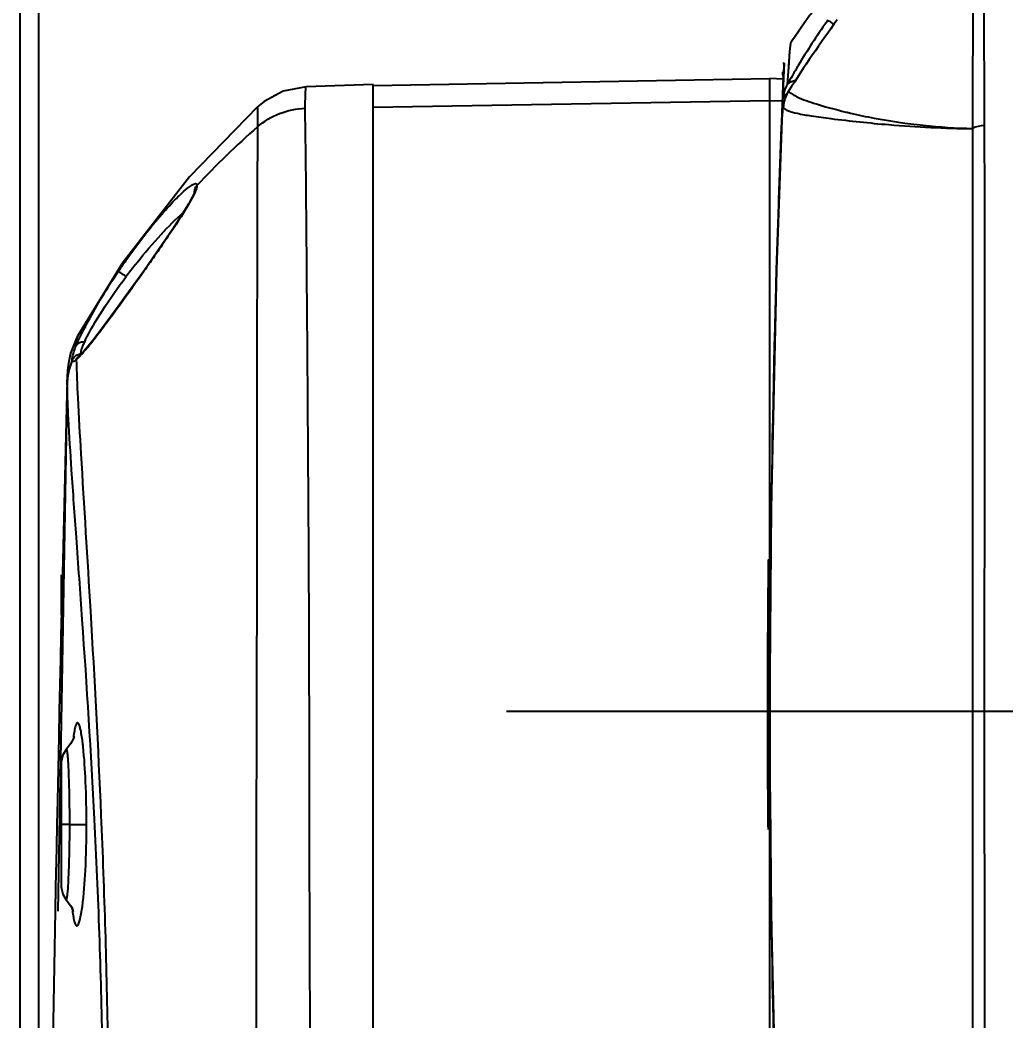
# Model space of a CAD drawing. Header units: millimetres. Extents: x 5828 to 6704, y 123 to 421.
# Drawn here: x 6474.888 to 6478.367, y 269.997 to 273.529 of the extents above; entities that cross this region are included whole.
import ezdxf

# ---------------------------------------------------------------- set-up
doc = ezdxf.new("R2010")
doc.units = ezdxf.units.MM
doc.linetypes.add('CENTER', pattern=[0.6, 0.375, -0.075, 0.075, -0.075])
for name, color, linetype in [('中心线', 7, 'Continuous'), ('外形图', 7, 'Continuous'), ('尺寸标注', 7, 'Continuous')]:
    doc.layers.add(name, color=color, linetype=linetype)
doc.styles.add('微软雅黑', font='msyh.ttc', dxfattribs={"height": 1.5})
doc.dimstyles.new('尺寸标注_1_15比例', dxfattribs={"dimtxt": 1.5, "dimasz": 1.25, "dimexe": 0.5, "dimexo": 0.4, "dimgap": 0.5, "dimtad": 1, "dimdec": 1, "dimlfac": 15, "dimdsep": 46, "dimtxsty": '微软雅黑', "dimcen": 0.09, "dimadec": 0, "dimazin": 0, "dimtp": 0.01, "dimtm": 0.01, "dimtfac": 1, "dimtdec": 1, "dimtofl": 0, "dimtmove": 0, "dimatfit": 3, "dimfxl": 1, "dimtolj": 1, "dimarcsym": 0})

# ---------------------------------------------------------------- blocks, each defined once
blk = doc.blocks.new('*D945')
at = {"layer": 'Defpoints', "color": 0}
for p in [(6488.1127, 277.9249), (6474.9537, 264.1518), (6488.1127, 263.9724)]:
    blk.add_point(p, dxfattribs=at)
at = {"layer": '尺寸标注', "color": 0, "lineweight": -2}
for p, q in [((6474.9537, 264.5518), (6474.9537, 278.4249)), ((6488.1127, 264.3724), (6488.1127, 278.4249)), ((6476.2037, 277.9249), (6486.8627, 277.9249))]:
    blk.add_line(p, q, dxfattribs=at)
at = {"layer": '尺寸标注', "color": 0}
for points in [[(6476.2037, 278.1332), (6476.2037, 277.7166), (6474.9537, 277.9249)], [(6486.8627, 277.7166), (6486.8627, 278.1332), (6488.1127, 277.9249)]]:
    blk.add_solid(points, dxfattribs=at)
at = {"layer": '尺寸标注', "color": 0, "insert": (6481.5332, 279.2039), "char_height": 1.5, "attachment_point": 5, "style": '微软雅黑'}
blk.add_mtext('\\A1;197.4', dxfattribs=at)
blk = doc.blocks.new('*D946')
at = {"layer": 'Defpoints', "color": 0}
for p in [(6488.1787, 282.8993), (6474.8878, 252.3165), (6488.1787, 252.3087)]:
    blk.add_point(p, dxfattribs=at)
at = {"layer": '尺寸标注', "color": 0, "lineweight": -2}
for p, q in [((6474.8878, 252.7165), (6474.8878, 283.3993)), ((6488.1787, 252.7087), (6488.1787, 283.3993)), ((6476.1378, 282.8993), (6486.9287, 282.8993))]:
    blk.add_line(p, q, dxfattribs=at)
at = {"layer": '尺寸标注', "color": 0}
for points in [[(6476.1378, 283.1076), (6476.1378, 282.6909), (6474.8878, 282.8993)], [(6486.9287, 282.6909), (6486.9287, 283.1076), (6488.1787, 282.8993)]]:
    blk.add_solid(points, dxfattribs=at)
at = {"layer": '尺寸标注', "color": 0, "insert": (6481.5332, 284.1783), "char_height": 1.5, "attachment_point": 5, "style": '微软雅黑'}
blk.add_mtext('\\A1;\\A1;199.3', dxfattribs=at)

msp = doc.modelspace()

# ---------------------------------------------------------------- linework, layer by layer
at = {"layer": '中心线', "linetype": 'CENTER', "ltscale": 5}
msp.add_line((6476.6046, 271.0906), (6486.3257, 271.0906), dxfattribs=at)
at = {"layer": '外形图'}
for p, q in [((6478.2886, 274.0763), (6478.2892, 273.1568)), ((6477.6607, 273.5266), (6477.6059, 273.4475)), ((6477.7385, 273.5293), (6477.7342, 273.5233)), ((6477.6062, 273.4475), (6477.6032, 273.4185)), ((6477.6058, 273.4473), (6477.6032, 273.4185)), ((6477.6007, 273.388), (6477.5989, 273.3627)), ((6477.583, 273.3732), (6477.5565, 272.6491)), ((6477.5823, 273.3529), (6477.5775, 273.2396)), ((6477.5823, 273.3529), (6477.5805, 273.3132)), ((6477.5834, 273.3773), (6477.5823, 273.3529)), ((6477.5825, 273.3733), (6477.5832, 273.3766)), ((6477.583, 273.3732), (6477.5832, 273.3766)), ((6477.5832, 273.3766), (6477.5839, 273.3791)), ((6477.5832, 273.3766), (6477.5834, 273.3791)), ((6477.6003, 273.3779), (6477.5949, 273.3014)), ((6477.5989, 273.3627), (6477.5949, 273.3014)), ((6477.5332, 273.3223), (6476.1333, 273.2968)), ((6477.5332, 273.2441), (6477.5332, 273.3224)), ((6477.5809, 273.3208), (6477.5332, 273.3224)), ((6477.5806, 273.3306), (6477.5558, 272.6491)), ((6477.5805, 273.3132), (6477.5775, 273.2396)), ((6476.1333, 273.3019), (6475.897, 273.2935)), ((6476.1333, 268.921), (6476.1333, 273.3019)), ((6477.5796, 273.279), (6477.5564, 272.6491)), ((6477.5332, 273.2441), (6476.1332, 273.2205)), ((6477.5776, 273.2426), (6477.5332, 273.2441)), ((6477.5333, 271.628), (6477.5333, 273.2442)), ((6475.7253, 273.2227), (6475.4853, 272.9759)), ((6475.7253, 273.2227), (6475.7255, 273.1518)), ((6477.574, 273.1519), (6477.5806, 273.2201)), ((6477.5775, 273.2396), (6477.5756, 273.1919)), ((6477.577, 273.1827), (6477.5806, 273.2201)), ((6477.5756, 273.1919), (6477.5744, 273.162)), ((6475.5034, 272.922), (6475.5034, 272.9249)), ((6475.5035, 272.9241), (6475.5035, 272.9242)), ((6475.3241, 272.6432), (6475.3246, 272.6429)), ((6477.5558, 272.6491), (6477.5375, 271.8128)), ((6477.5564, 272.6491), (6477.5381, 271.8128)), ((6477.5565, 272.6491), (6477.5382, 271.8128)), ((6475.0843, 272.4011), (6475.0663, 272.3531)), ((6475.0907, 272.4134), (6475.0843, 272.4011)), ((6475.0865, 272.3808), (6475.0907, 272.4134)), ((6475.0948, 272.3422), (6475.0942, 272.3418)), ((6475.0953, 272.3426), (6475.0948, 272.3422)), ((6475.0948, 272.3422), (6475.0948, 272.3422)), ((6475.0541, 272.259), (6475.0207, 270.3843)), ((6475.0541, 272.259), (6475.0385, 271.6234)), ((6475.0539, 272.241), (6475.0541, 272.259)), ((6475.0541, 272.259), (6475.0541, 272.2592)), ((6477.5381, 271.8128), (6477.5333, 271.2189)), ((6477.5375, 271.8128), (6477.5351, 271.6076)), ((6477.5382, 271.8128), (6477.5359, 271.6163)), ((6477.5333, 271.3699), (6477.5333, 271.7212)), ((6475.0385, 271.6234), (6475.0343, 271.4406)), ((6477.5293, 271.6231), (6477.5287, 271.553)), ((6477.5294, 271.6265), (6477.529, 271.5839)), ((6477.529, 271.6016), (6477.5294, 271.6264)), ((6477.5294, 271.6264), (6477.5291, 271.5875)), ((6477.5291, 271.61), (6477.5292, 271.6202)), ((6477.5292, 271.6202), (6477.5293, 271.624)), ((6477.5294, 271.6264), (6477.5293, 271.6026)), ((6477.5293, 271.624), (6477.5294, 271.626)), ((6477.5294, 271.626), (6477.5294, 271.6264)), ((6477.5347, 271.4851), (6477.5359, 271.6167)), ((6477.5285, 271.6077), (6477.5271, 271.4473)), ((6477.5284, 271.6077), (6477.5273, 271.4808)), ((6477.5277, 271.445), (6477.5291, 271.607)), ((6477.529, 271.607), (6477.5277, 271.445)), ((6477.528, 271.4473), (6477.5293, 271.607)), ((6477.5281, 271.4909), (6477.5291, 271.6077)), ((6477.5281, 271.5676), (6477.5285, 271.6077)), ((6477.5291, 271.6077), (6477.5282, 271.494)), ((6477.5293, 271.607), (6477.5283, 271.4866)), ((6477.5288, 271.588), (6477.5283, 271.5237)), ((6477.5285, 271.6077), (6477.5284, 271.6077)), ((6477.5284, 271.6077), (6477.5285, 271.6077)), ((6477.5284, 271.5361), (6477.529, 271.607)), ((6477.5285, 271.6077), (6477.5285, 271.6077)), ((6477.5286, 271.55), (6477.5291, 271.6077)), ((6477.5287, 271.5676), (6477.5291, 271.607)), ((6477.5291, 271.6077), (6477.5288, 271.5734)), ((6477.5288, 271.59), (6477.529, 271.6063)), ((6477.5293, 271.607), (6477.5289, 271.5676)), ((6477.529, 271.5676), (6477.5293, 271.607)), ((6477.5291, 271.607), (6477.529, 271.607)), ((6477.529, 271.6064), (6477.529, 271.6064)), ((6477.5291, 271.6077), (6477.5291, 271.6077)), ((6477.5292, 271.607), (6477.5292, 271.607)), ((6477.5293, 271.607), (6477.5293, 271.607)), ((6477.5293, 271.607), (6477.5293, 271.607)), ((6477.5357, 271.5984), (6477.5352, 271.5441)), ((6475.0333, 271.5712), (6475.0333, 271.4295)), ((6477.5281, 271.5676), (6477.5271, 271.4473)), ((6477.5272, 271.4567), (6477.5281, 271.5676)), ((6477.5287, 271.5676), (6477.5275, 271.4088)), ((6477.5287, 271.5676), (6477.5276, 271.4345)), ((6477.5289, 271.5676), (6477.5278, 271.4347)), ((6477.5289, 271.5676), (6477.5279, 271.4473)), ((6477.5279, 271.4346), (6477.529, 271.5676)), ((6477.5287, 271.5538), (6477.5282, 271.5005)), ((6477.529, 271.5733), (6477.5283, 271.4904)), ((6477.5352, 271.5441), (6477.5347, 271.4843)), ((6477.5283, 271.5237), (6477.5275, 271.4088)), ((6477.5284, 271.5378), (6477.5276, 271.4349)), ((6477.5276, 271.4345), (6477.5283, 271.5237)), ((6477.5273, 271.4808), (6477.5261, 271.2285)), ((6477.528, 271.4736), (6477.5275, 271.4104)), ((6477.5276, 271.4717), (6477.5276, 271.48)), ((6477.5282, 271.5005), (6477.5278, 271.4473)), ((6477.5282, 271.4922), (6477.5282, 271.4981)), ((6477.5283, 271.4904), (6477.5282, 271.4703)), ((6475.0343, 271.4406), (6475.0324, 271.3573)), ((6477.5263, 271.2894), (6477.5271, 271.4473)), ((6477.5277, 271.4473), (6477.5268, 271.2793)), ((6477.5268, 271.2894), (6477.5276, 271.4396)), ((6477.5278, 271.4473), (6477.5269, 271.2478)), ((6477.527, 271.4354), (6477.5272, 271.4567)), ((6477.5279, 271.4481), (6477.527, 271.2894)), ((6477.5273, 271.3276), (6477.528, 271.4473)), ((6477.5273, 271.366), (6477.5277, 271.445)), ((6477.5279, 271.4531), (6477.5274, 271.3768)), ((6477.5274, 271.3686), (6477.5278, 271.444)), ((6477.5277, 271.4401), (6477.5276, 271.4303)), ((6477.5279, 271.4612), (6477.5277, 271.4353)), ((6477.528, 271.4501), (6477.5277, 271.399)), ((6477.5279, 271.4579), (6477.5278, 271.4511)), ((6477.5278, 271.4516), (6477.5278, 271.4511)), ((6477.5278, 271.4473), (6477.5278, 271.4473)), ((6477.5279, 271.4524), (6477.5279, 271.4522)), ((6477.5281, 271.4619), (6477.528, 271.4501)), ((6477.528, 271.4614), (6477.528, 271.4615)), ((6477.5282, 271.4703), (6477.5281, 271.4619)), ((6477.5282, 271.4703), (6477.5282, 271.4703)), ((6477.5333, 271.3686), (6477.5333, 271.4555)), ((6477.5262, 271.263), (6477.527, 271.4354)), ((6477.5277, 271.4353), (6477.5268, 271.263)), ((6477.5275, 271.4088), (6477.5268, 271.2498)), ((6477.5276, 271.4349), (6477.5269, 271.2343)), ((6477.5278, 271.4347), (6477.5269, 271.2625)), ((6477.527, 271.2946), (6477.5277, 271.4353)), ((6477.527, 271.2625), (6477.5279, 271.4346)), ((6477.5272, 271.3686), (6477.5276, 271.4284)), ((6477.5273, 271.3942), (6477.5276, 271.4284)), ((6477.5275, 271.4185), (6477.5273, 271.3985)), ((6477.5274, 271.391), (6477.5276, 271.4115)), ((6477.5275, 271.4224), (6477.5275, 271.4185)), ((6477.5343, 271.4256), (6477.534, 271.3764)), ((6477.5344, 271.4321), (6477.5343, 271.4256)), ((6477.5269, 271.2946), (6477.5274, 271.3956)), ((6477.5273, 271.3985), (6477.5272, 271.3796)), ((6477.5274, 271.3768), (6477.5273, 271.3596)), ((6477.5274, 271.3943), (6477.5274, 271.3785)), ((6477.534, 271.3764), (6477.534, 271.3627)), ((6475.0324, 271.3573), (6475.0305, 271.274)), ((6477.5272, 271.3484), (6477.5271, 271.3226)), ((6477.5273, 271.3596), (6477.5272, 271.3484)), ((6477.534, 271.3627), (6477.5337, 271.3169)), ((6477.5264, 271.2902), (6477.5265, 271.3074)), ((6477.527, 271.2982), (6477.5269, 271.2478)), ((6477.5271, 271.3226), (6477.527, 271.2868)), ((6477.5271, 271.2894), (6477.5273, 271.3276)), ((6477.5273, 271.3235), (6477.5272, 271.3032)), ((6477.5272, 271.2944), (6477.5273, 271.3221)), ((6477.5272, 271.3032), (6477.5272, 271.2924)), ((6477.5337, 271.3169), (6477.5336, 271.2939)), ((6475.0305, 271.274), (6475.0265, 271.0921)), ((6477.5259, 271.0907), (6477.5262, 271.263)), ((6477.5261, 271.2343), (6477.5263, 271.2894)), ((6477.5266, 271.2189), (6477.5269, 271.293)), ((6477.5268, 271.2894), (6477.5266, 271.2189)), ((6477.5266, 271.1512), (6477.5268, 271.263)), ((6477.5266, 271.1512), (6477.5267, 271.2625)), ((6477.5267, 271.2343), (6477.5269, 271.2946)), ((6477.5268, 271.263), (6477.5267, 271.1741)), ((6477.5267, 271.0906), (6477.527, 271.2625)), ((6477.5269, 271.2894), (6477.5268, 271.277)), ((6477.5269, 271.282), (6477.5268, 271.2342)), ((6477.5269, 271.2625), (6477.5268, 271.1607)), ((6477.5269, 271.2823), (6477.527, 271.295)), ((6477.527, 271.2894), (6477.5269, 271.2343)), ((6477.527, 271.2868), (6477.5269, 271.2591)), ((6477.5269, 271.2593), (6477.5269, 271.2823)), ((6477.527, 271.2353), (6477.5271, 271.263)), ((6477.5271, 271.263), (6477.5272, 271.2944)), ((6477.5333, 271.2352), (6477.5333, 271.2908)), ((6477.5333, 271.2189), (6477.5333, 271.2894)), ((6477.5336, 271.2939), (6477.5335, 271.2504)), ((6477.5259, 271.1607), (6477.5261, 271.2482)), ((6477.5261, 271.2285), (6477.5259, 271.0906)), ((6477.5262, 271.2201), (6477.5262, 271.2356)), ((6477.5265, 271.1607), (6477.5267, 271.2513)), ((6477.5265, 271.0906), (6477.5268, 271.2498)), ((6477.5267, 271.2438), (6477.5265, 271.1569)), ((6477.5268, 271.2498), (6477.5266, 271.1607)), ((6477.5269, 271.2343), (6477.5266, 271.1238)), ((6477.5268, 271.2342), (6477.5266, 271.1741)), ((6477.5267, 271.1939), (6477.5268, 271.2346)), ((6477.5268, 271.2523), (6477.5269, 271.2593)), ((6477.5269, 271.2591), (6477.5268, 271.2521)), ((6477.5268, 271.2346), (6477.5268, 271.2523)), ((6477.5268, 271.2521), (6477.5268, 271.2352)), ((6477.5269, 271.2478), (6477.5268, 271.2343)), ((6477.5268, 271.2352), (6477.5268, 271.2225)), ((6477.5268, 271.1607), (6477.5269, 271.2343)), ((6477.5268, 271.2343), (6477.5268, 271.2343)), ((6477.527, 271.2355), (6477.5269, 271.22)), ((6477.5333, 271.2196), (6477.5333, 271.2352)), ((6477.5335, 271.2504), (6477.5334, 271.2162)), ((6477.5264, 271.2031), (6477.5263, 271.1608)), ((6477.5265, 271.1027), (6477.5266, 271.2189)), ((6477.5266, 271.2189), (6477.5265, 271.1669)), ((6477.5267, 271.2058), (6477.5266, 271.1295)), ((6477.5334, 271.2162), (6477.5333, 271.1744)), ((6477.5259, 271.0907), (6477.5259, 271.1607)), ((6477.526, 271.1607), (6477.5259, 271.0637)), ((6477.526, 271.1491), (6477.5261, 271.161)), ((6477.5265, 271.1669), (6477.5265, 271.0906)), ((6477.5265, 271.1665), (6477.5265, 271.0906)), ((6477.5266, 271.1607), (6477.5265, 271.0906)), ((6477.5267, 271.1741), (6477.5266, 271.0906)), ((6477.5266, 271.1741), (6477.5266, 271.0906)), ((6477.5266, 271.161), (6477.5266, 271.1491)), ((6477.5267, 271.1607), (6477.5266, 271.0906)), ((6477.5267, 271.1373), (6477.5268, 271.1607)), ((6477.5268, 271.149), (6477.5268, 271.1609)), ((6477.5268, 271.1609), (6477.5268, 271.149)), ((6477.526, 271.1373), (6477.526, 271.1491)), ((6477.526, 271.0906), (6477.526, 271.1373)), ((6477.5265, 271.1373), (6477.5266, 271.149)), ((6477.5265, 271.1454), (6477.5265, 271.1373)), ((6477.5266, 271.1491), (6477.5266, 271.1373)), ((6477.5267, 271.149), (6477.5266, 271.0906)), ((6477.5266, 271.1373), (6477.5266, 271.1108)), ((6477.5266, 271.1218), (6477.5266, 271.1373)), ((6477.5266, 271.0637), (6477.5266, 271.136)), ((6477.5266, 271.0322), (6477.5266, 271.122)), ((6477.5266, 271.0906), (6477.5266, 271.1218)), ((6477.5267, 271.0637), (6477.5267, 271.1373)), ((6477.5268, 271.1372), (6477.5268, 271.149)), ((6477.5268, 271.149), (6477.5268, 271.1372)), ((6477.5268, 271.1025), (6477.5268, 271.1372)), ((6477.5268, 271.1372), (6477.5268, 271.1025)), ((6477.5333, 271.1379), (6477.5333, 271.1495)), ((6477.5333, 271.1373), (6477.5333, 271.149)), ((6475.0265, 271.0921), (6475.0245, 271.0007)), ((6477.5259, 271.0906), (6477.5259, 271.0907)), ((6477.5259, 271.0907), (6477.5259, 271.0637)), ((6477.5259, 271.0906), (6477.5261, 270.9666)), ((6477.5259, 271.0906), (6477.526, 270.9924)), ((6477.5259, 271.0906), (6477.5259, 271.0906)), ((6477.5259, 271.0906), (6477.5259, 271.0906)), ((6477.5263, 271.0906), (6477.526, 271.0906)), ((6477.526, 271.0635), (6477.526, 271.0906)), ((6477.5263, 271.0906), (6477.5263, 271.0628)), ((6477.5266, 270.9573), (6477.5265, 271.109)), ((6477.5265, 271.0906), (6477.5265, 271.109)), ((6477.5265, 271.1047), (6477.5265, 271.0565)), ((6477.5267, 270.9667), (6477.5265, 271.1027)), ((6477.5265, 271.0637), (6477.5265, 271.0907)), ((6477.5266, 271.0906), (6477.5265, 271.0907)), ((6477.5267, 270.9667), (6477.5265, 271.0906)), ((6477.5265, 271.0637), (6477.5265, 271.0906)), ((6477.5265, 271.0906), (6477.5265, 271.0906)), ((6477.5265, 271.0906), (6477.5265, 271.0906)), ((6477.5265, 271.0906), (6477.5265, 271.0637)), ((6477.5266, 271.1136), (6477.5266, 271.0906)), ((6477.5266, 271.0906), (6477.5266, 271.1135)), ((6477.5266, 271.1108), (6477.5266, 271.0906)), ((6477.5266, 271.0906), (6477.5267, 270.9573)), ((6477.5266, 271.0906), (6477.5266, 271.0463)), ((6477.5266, 271.0906), (6477.5266, 271.0906)), ((6477.5266, 271.0906), (6477.5266, 271.0906)), ((6477.5266, 271.0906), (6477.5267, 271.0906)), ((6477.5266, 271.0726), (6477.5266, 271.0906)), ((6477.5266, 271.0906), (6477.5266, 271.0728)), ((6477.5266, 271.0637), (6477.5266, 271.0906)), ((6477.5268, 270.977), (6477.5267, 271.0906)), ((6477.5268, 271.0906), (6477.5268, 271.1025)), ((6477.5268, 271.1025), (6477.5268, 271.0906)), ((6477.5268, 271.0906), (6477.5268, 271.0557)), ((6477.5268, 271.0562), (6477.5268, 271.0906)), ((6477.5326, 271.0906), (6477.5326, 271.0906)), ((6477.5327, 271.0906), (6477.5326, 271.0906)), ((6477.5332, 271.0906), (6477.5331, 271.0906)), ((6477.5333, 271.1164), (6477.5332, 271.0906)), ((6477.5332, 271.0906), (6478.2898, 271.0906)), ((6477.526, 271.0563), (6477.526, 271.0635)), ((6477.5261, 271.0319), (6477.526, 271.0563)), ((6477.5263, 271.0628), (6477.5263, 271.0553)), ((6477.5265, 271.0322), (6477.5265, 271.0712)), ((6477.5266, 270.9795), (6477.5265, 271.0637)), ((6477.5266, 271.0728), (6477.5266, 271.0335)), ((6477.5266, 271.0632), (6477.5266, 271.0726)), ((6477.5266, 271.0708), (6477.5266, 271.0463)), ((6477.5266, 271.0637), (6477.5266, 271.0144)), ((6477.5266, 271.0637), (6477.5266, 271.0637)), ((6477.5266, 271.0637), (6477.5267, 271.0186)), ((6477.5266, 271.051), (6477.5266, 271.0632)), ((6477.5266, 271.0336), (6477.5266, 271.051)), ((6477.5268, 270.977), (6477.5267, 271.0637)), ((6477.5268, 271.032), (6477.5268, 271.0562)), ((6477.5268, 271.0557), (6477.5268, 271.0308)), ((6477.5259, 271.0322), (6477.5261, 270.9666)), ((6477.5261, 271.008), (6477.5261, 271.0319)), ((6477.5265, 271.0322), (6477.5265, 271.0322)), ((6477.5266, 271.0463), (6477.5268, 270.9685)), ((6477.5267, 270.9886), (6477.5266, 271.0322)), ((6477.5266, 271.0144), (6477.5267, 270.9573)), ((6477.5267, 271.021), (6477.5269, 270.932)), ((6477.5267, 271.0186), (6477.5267, 271.0059)), ((6477.5268, 271.0241), (6477.5268, 271.032)), ((6475.0245, 271.0007), (6475.0197, 270.7742)), ((6477.526, 270.9924), (6477.5268, 270.7797)), ((6477.5265, 270.9924), (6477.5273, 270.8061)), ((6477.5266, 270.9795), (6477.5266, 270.9576)), ((6477.5267, 271.0059), (6477.5268, 270.9743)), ((6477.5261, 270.9666), (6477.5266, 270.8241)), ((6477.5267, 270.9405), (6477.5266, 270.968)), ((6477.5266, 270.9576), (6477.5271, 270.8245)), ((6477.5271, 270.824), (6477.5266, 270.9573)), ((6477.5267, 270.9586), (6477.5267, 270.9765)), ((6477.5271, 270.8507), (6477.5267, 270.9667)), ((6477.5268, 270.9383), (6477.5267, 270.9586)), ((6477.5267, 270.9573), (6477.5272, 270.824)), ((6477.5267, 270.9573), (6477.5268, 270.93)), ((6477.5272, 270.8635), (6477.5268, 270.977)), ((6477.5268, 270.9743), (6477.5272, 270.8507)), ((6477.5268, 270.9685), (6477.5268, 270.9378)), ((6477.5271, 270.9175), (6477.5269, 270.9655)), ((6477.5334, 270.9482), (6477.5336, 270.9017)), ((6475.0333, 270.9104), (6475.0333, 270.4699)), ((6477.5268, 270.9392), (6477.5272, 270.8499)), ((6477.5268, 270.9297), (6477.5268, 270.9383)), ((6477.5269, 270.9289), (6477.5268, 270.9378)), ((6477.5269, 270.9077), (6477.5268, 270.9297)), ((6477.5269, 270.8887), (6477.5268, 270.9218)), ((6477.5269, 270.9219), (6477.5269, 270.9289)), ((6477.527, 270.9364), (6477.5271, 270.9173)), ((6477.5273, 270.8436), (6477.5271, 270.9175)), ((6477.5333, 270.9179), (6477.5333, 270.9384)), ((6477.5333, 270.9175), (6477.5333, 270.9378)), ((6477.527, 270.88), (6477.5269, 270.9077)), ((6477.5269, 270.9021), (6477.5274, 270.808)), ((6477.527, 270.8619), (6477.5269, 270.8887)), ((6477.5271, 270.8674), (6477.527, 270.88)), ((6477.5333, 270.8906), (6477.5333, 270.9077)), ((6477.5333, 270.8906), (6477.5333, 270.9074)), ((6477.5333, 270.8623), (6477.5333, 270.8906)), ((6477.5333, 270.8619), (6477.5333, 270.8906)), ((6477.5336, 270.9017), (6477.5336, 270.8886)), ((6477.5336, 270.8886), (6477.5338, 270.8436)), ((6477.527, 270.8652), (6477.527, 270.8615)), ((6477.5273, 270.795), (6477.527, 270.8619)), ((6477.527, 270.8619), (6477.527, 270.8619)), ((6477.5271, 270.8551), (6477.5271, 270.8674)), ((6477.5272, 270.8311), (6477.5271, 270.8551)), ((6477.5279, 270.7185), (6477.5271, 270.8507)), ((6477.5278, 270.7501), (6477.5272, 270.8635)), ((6477.5276, 270.7765), (6477.5272, 270.8635)), ((6477.5272, 270.85), (6477.5273, 270.8542)), ((6477.5272, 270.8507), (6477.5272, 270.8507)), ((6477.5272, 270.8494), (6477.5272, 270.8468)), ((6477.5338, 270.8436), (6477.5339, 270.8288)), ((6477.5266, 270.8241), (6477.5273, 270.7185)), ((6477.5267, 270.8094), (6477.527, 270.7499)), ((6477.5271, 270.8245), (6477.528, 270.6914)), ((6477.528, 270.6907), (6477.5271, 270.824)), ((6477.5278, 270.7185), (6477.5271, 270.824)), ((6477.5274, 270.803), (6477.5272, 270.8311)), ((6477.5272, 270.824), (6477.5281, 270.6907)), ((6477.5278, 270.7185), (6477.5272, 270.8051)), ((6477.5276, 270.7482), (6477.5272, 270.8051)), ((6477.5274, 270.808), (6477.5275, 270.7948)), ((6477.5275, 270.7908), (6477.5274, 270.803)), ((6477.5275, 270.8252), (6477.5275, 270.8252)), ((6477.5275, 270.8252), (6477.5277, 270.7823)), ((6477.5333, 270.5945), (6477.5333, 270.8259)), ((6477.5339, 270.8288), (6477.5341, 270.784)), ((6475.0197, 270.7742), (6475.018, 270.6909)), ((6477.5268, 270.7797), (6477.5274, 270.6908)), ((6477.5273, 270.795), (6477.5274, 270.7765)), ((6477.5275, 270.7827), (6477.5275, 270.7949)), ((6477.5276, 270.759), (6477.5275, 270.7908)), ((6477.5275, 270.786), (6477.5283, 270.672)), ((6477.528, 270.7094), (6477.5275, 270.7827)), ((6477.5277, 270.7823), (6477.5277, 270.7749)), ((6477.5277, 270.7766), (6477.5283, 270.6856)), ((6477.5341, 270.784), (6477.5342, 270.7721)), ((6477.5341, 270.7766), (6477.5381, 270.3684)), ((6477.5342, 270.7721), (6477.5345, 270.7283)), ((6477.527, 270.7499), (6477.5274, 270.6908)), ((6477.528, 270.6907), (6477.5276, 270.7482)), ((6477.5274, 270.6997), (6477.5274, 270.6908)), ((6477.5279, 270.7203), (6477.5281, 270.6917)), ((6477.5279, 270.7185), (6477.5281, 270.6907)), ((6477.5282, 270.6993), (6477.5283, 270.672)), ((6477.5333, 270.5648), (6477.5333, 270.7193)), ((6477.534, 270.6997), (6477.5375, 270.3684)), ((6477.5345, 270.7283), (6477.5346, 270.7188)), ((6477.5346, 270.7188), (6477.5358, 270.571)), ((6475.018, 270.6909), (6475.0163, 270.6076)), ((6475.0633, 270.6906), (6475.0333, 270.6906)), ((6475.0633, 270.6906), (6475.1225, 270.6906)), ((6477.5274, 270.6908), (6477.5274, 270.6908)), ((6477.528, 270.6914), (6477.528, 270.6914)), ((6477.528, 270.6907), (6477.528, 270.6907)), ((6477.5283, 270.6724), (6477.528, 270.6887)), ((6477.5281, 270.6917), (6477.5281, 270.6917)), ((6477.5281, 270.691), (6477.5281, 270.691)), ((6477.5281, 270.6907), (6477.5281, 270.6907)), ((6477.5283, 270.6856), (6477.5283, 270.672)), ((6477.5283, 270.672), (6477.5283, 270.6724)), ((6475.0163, 270.6076), (6475.0135, 270.4702)), ((6477.5333, 270.5645), (6477.5333, 270.5945)), ((6477.5358, 270.5746), (6477.5382, 270.3684)), ((6477.5358, 270.5709), (6477.5358, 270.5706)), ((6475.0135, 270.4702), (6475.0119, 270.3845)), ((6475.0508, 270.4248), (6475.0508, 270.4248)), ((6477.5375, 270.3684), (6477.5558, 269.5322)), ((6477.5381, 270.3684), (6477.5564, 269.5322)), ((6477.5382, 270.3684), (6477.5565, 269.5322))]:
    msp.add_line(p, q, dxfattribs=at)
for points in [[(6477.5332, 273.2441), (6477.5333, 273.2951), (6477.5333, 273.3198), (6477.5332, 273.3224)], [(6475.897, 273.2935), (6475.8162, 273.2779), (6475.7487, 273.242), (6475.7253, 273.2227)], [(6477.5332, 272.6156), (6477.5333, 272.9387), (6477.5333, 273.0653), (6477.5333, 273.1674), (6477.5333, 273.2442)], [(6475.7253, 273.2227), (6475.7254, 273.2216), (6475.7255, 273.1518)], [(6475.4853, 272.9759), (6475.2481, 272.6699), (6475.0907, 272.4134)], [(6475.5035, 272.9242), (6475.5018, 272.9187), (6475.4952, 272.904), (6475.4822, 272.8798), (6475.4604, 272.8436), (6475.4259, 272.7905), (6475.3706, 272.7095), (6475.3241, 272.6432)], [(6475.3241, 272.6432), (6475.2899, 272.5953), (6475.2614, 272.5555), (6475.2342, 272.5181), (6475.2088, 272.4834), (6475.1852, 272.4517), (6475.1638, 272.4234), (6475.1446, 272.3987), (6475.1278, 272.378), (6475.1139, 272.3616), (6475.1031, 272.3499), (6475.0959, 272.3432), (6475.0953, 272.3426)], [(6477.5333, 271.7212), (6477.5333, 271.9724), (6477.5332, 272.2064), (6477.5332, 272.4213), (6477.5332, 272.6156)], [(6475.0663, 272.3531), (6475.059, 272.3188), (6475.0559, 272.2931), (6475.0545, 272.2704), (6475.0541, 272.259)], [(6475.0783, 270.9997), (6475.0786, 271.0013), (6475.0762, 270.9942), (6475.0662, 270.9749), (6475.0517, 270.9566)], [(6475.0517, 270.9566), (6475.0385, 270.9365), (6475.0333, 270.9105)], [(6477.5346, 270.7199), (6477.5348, 270.6938), (6477.5351, 270.6448), (6477.5355, 270.6095), (6477.5358, 270.5746)], [(6477.5283, 270.672), (6477.5282, 270.6797), (6477.528, 270.6907)], [(6475.0333, 270.4699), (6475.0385, 270.4439), (6475.0508, 270.4248)], [(6475.0508, 270.4248), (6475.0658, 270.4045), (6475.074, 270.3873), (6475.0753, 270.3833)]]:
    msp.add_lwpolyline(points, dxfattribs=at)
for centre, radius, start, end in [((6480.1045, 271.7808), 3.0034, 143.7166, 144.4584), ((6482.255, 270.2901), 5.5321, 144.1551, 147.3056), ((6480.1992, 271.7136), 3.1195, 144.4657, 145.18), ((6479.6933, 272.1361), 2.4005, 144.6958, 146.9265), ((6479.6342, 272.1744), 2.3301, 146.9231, 149.1597), ((6479.5635, 272.2169), 2.2475, 149.1666, 150.2013), ((6479.4758, 272.2669), 2.1466, 150.1951, 151.1873), ((6477.7172, 273.2339), 0.1398, 168.7033, 177.6387), ((6478.3288, 275.3908), 2.2488, 256.4489, 256.868), ((6477.6827, 270.9182), 2.9698, 131.2261, 136.9605), ((6529.7283, 271.0908), 52.1951, 177.73683, 180.00013), ((6477.1959, 271.3243), 2.3627, 144.8117, 146.0861), ((6476.924, 271.3725), 2.0803, 141.5499, 143.0161), ((6476.9038, 271.3885), 2.0545, 141.2743, 141.5494), ((6475.5568, 272.1854), 0.4879, 154.0324, 154.8596), ((6505.8114, 271.2361), 28.2848, 179.28302, 179.50586), ((6529.8824, 271.0905), 52.3492, 179.43064, 179.99981), ((6520.4656, 271.1129), 42.9396, 179.52122, 179.74051), ((6512.4793, 271.1381), 34.9529, 179.60405, 179.73148), ((6518.7382, 271.1069), 41.212, 179.72895, 179.86628), ((6529.8125, 271.0906), 52.2792, 180, 180.15614), ((6529.7283, 271.0905), 52.1951, 179.99987, 182.26317), ((6519.1084, 271.0991), 41.5822, 180.06036, 180.18707), ((6474.0957, 270.8559), 1.0206, 6.1096, 7.0729), ((6508.0314, 271.0647), 30.505, 180.19024, 180.34945), ((6529.7406, 271.0907), 52.214, 180.26334, 180.4386), ((6469.4172, 270.6886), 5.6461, 0.0211, 0.8583), ((6490.7825, 270.8552), 13.2556, 180.49594, 180.70656), ((6469.9037, 270.6899), 5.1596, 359.0741, 0.0086), ((6782.3086, 264.3977), 307.3551, 178.883913, 181.207801), ((6475.7913, 270.4739), 0.7239, 185.8688, 186.8514)]:
    msp.add_arc(centre, radius, start, end, dxfattribs=at)
for points, knots in [([(6478.2491, 274.0617), (6478.2477, 274.0565), (6478.2497, 274.0368), (6478.2488, 273.9935), (6478.2496, 273.9206), (6478.2492, 273.8182), (6478.2493, 273.6872), (6478.249, 273.4602), (6478.2489, 273.2768), (6478.2488, 273.1463)], [0, 0, 0, 0, 0.017582, 0.063211, 0.14327, 0.25585, 0.399142, 0.572269, 1, 1, 1, 1]), ([(6477.7385, 273.5293), (6477.7395, 273.5273), (6477.7478, 273.5236), (6477.7536, 273.518), (6477.7585, 273.5144)], [0, 0, 0, 0, 0.274181, 1, 1, 1, 1]), ([(6477.6102, 273.4537), (6477.6105, 273.4548), (6477.6136, 273.4581), (6477.6218, 273.4723), (6477.6313, 273.4848), (6477.6383, 273.4948)], [0, 0, 0, 0, 0.067615, 0.261072, 1, 1, 1, 1]), ([(6477.6032, 273.4185), (6477.603, 273.4163), (6477.602, 273.4062), (6477.6013, 273.396), (6477.6007, 273.388)], [0, 0, 0, 0, 0.217039, 1, 1, 1, 1]), ([(6477.5949, 273.3014), (6477.5963, 273.3037), (6477.6046, 273.3131), (6477.6181, 273.3159), (6477.6276, 273.3158)], [0, 0, 0, 0, 0.220324, 1, 1, 1, 1]), ([(6475.8938, 273.2181), (6475.894, 273.2291), (6475.8944, 273.2444), (6475.895, 273.2632), (6475.8953, 273.2739), (6475.8958, 273.2819), (6475.896, 273.2883), (6475.8967, 273.2911), (6475.8966, 273.2935), (6475.897, 273.2935)], [0, 0, 0, 0, 0.436057, 0.607549, 0.748004, 0.857415, 0.935792, 0.983183, 1, 1, 1, 1]), ([(6477.5994, 273.2783), (6477.5966, 273.2738), (6477.587, 273.2556), (6477.5817, 273.2352), (6477.5806, 273.2201)], [0, 0, 0, 0, 0.260404, 1, 1, 1, 1]), ([(6477.5775, 273.2396), (6477.5779, 273.248), (6477.5827, 273.2596), (6477.5908, 273.2677), (6477.5931, 273.2698)], [0, 0, 0, 0, 0.731579, 1, 1, 1, 1]), ([(6477.6038, 273.274), (6477.6049, 273.2731), (6477.6104, 273.2688), (6477.6164, 273.2652), (6477.6212, 273.2627)], [0, 0, 0, 0, 0.212021, 1, 1, 1, 1]), ([(6477.6212, 273.2627), (6477.6422, 273.2515), (6477.7023, 273.2303), (6477.7634, 273.2139), (6477.8019, 273.2046)], [0, 0, 0, 0, 0.375001, 1, 1, 1, 1]), ([(6475.7255, 273.1519), (6475.7485, 273.172), (6475.8019, 273.2045), (6475.8631, 273.2171), (6475.8938, 273.2181)], [0, 0, 0, 0, 0.498733, 1, 1, 1, 1]), ([(6475.8962, 267.2762), (6475.897, 267.4179), (6475.8989, 267.6986), (6475.9059, 268.121), (6475.9111, 268.551), (6475.9091, 268.9954), (6475.9128, 269.4534), (6475.9118, 269.9166), (6475.9097, 270.377), (6475.9092, 270.8267), (6475.9085, 271.2578), (6475.9063, 271.7745), (6475.9024, 272.3221), (6475.8983, 272.8368), (6475.8957, 273.1152), (6475.8938, 273.2181)], [0, 0, 0, 0, 0.071509, 0.14174, 0.21328, 0.288601, 0.366119, 0.444512, 0.522462, 0.598587, 0.671562, 0.740106, 0.859459, 0.948004, 1, 1, 1, 1]), ([(6477.5806, 273.2201), (6477.5849, 273.2151), (6477.6015, 273.207), (6477.6348, 273.1984), (6477.6858, 273.1896), (6477.7936, 273.1754), (6477.9831, 273.1555), (6478.1501, 273.147), (6478.2487, 273.1459)], [0, 0, 0, 0, 0.029033, 0.078647, 0.153907, 0.258049, 0.561862, 1, 1, 1, 1]), ([(6477.8179, 273.2008), (6477.8456, 273.1943), (6477.9874, 273.1642), (6478.1324, 273.1499), (6478.2488, 273.1463)], [0, 0, 0, 0, 0.196438, 1, 1, 1, 1]), ([(6475.7255, 273.1518), (6475.7246, 272.893), (6475.7235, 272.4162), (6475.7235, 271.6798), (6475.7222, 271.0619), (6475.7207, 270.5179), (6475.7209, 270.0875), (6475.7228, 269.652), (6475.7203, 269.2182), (6475.7209, 268.7931), (6475.7218, 268.3814), (6475.7218, 267.9803), (6475.7235, 267.582), (6475.7264, 267.1791), (6475.7249, 266.6302), (6475.7274, 265.9331), (6475.7265, 265.0862), (6475.7259, 264.2289), (6475.7236, 263.3646), (6475.7249, 262.2047), (6475.7231, 261.3332), (6475.7238, 260.7515)], [0, 0, 0, 0, 0.062606, 0.115362, 0.17816, 0.212088, 0.24698, 0.282287, 0.317439, 0.351934, 0.385135, 0.41704, 0.448957, 0.481506, 0.514517, 0.581749, 0.650164, 0.719393, 0.789154, 0.859269, 1, 1, 1, 1]), ([(6478.2487, 273.1459), (6478.2481, 272.9975), (6478.249, 272.6813), (6478.2484, 272.1841), (6478.2476, 271.6474), (6478.2485, 271.2785), (6478.2485, 271.0906)], [0, 0, 0, 0, 0.21674, 0.461463, 0.725802, 1, 1, 1, 1]), ([(6478.2892, 273.1568), (6478.2917, 272.8393), (6478.2911, 272.1505), (6478.2898, 271.4618), (6478.2898, 271.0906)], [0, 0, 0, 0, 0.461074, 1, 1, 1, 1]), ([(6475.265, 272.6858), (6475.3014, 272.7375), (6475.3559, 272.809), (6475.4294, 272.8905), (6475.4629, 272.9231), (6475.4787, 272.9356)], [0, 0, 0, 0, 0.575852, 0.816645, 1, 1, 1, 1]), ([(6475.4787, 272.9356), (6475.4833, 272.9393), (6475.4915, 272.9452), (6475.5012, 272.9512), (6475.5112, 272.9527), (6475.5122, 272.9472), (6475.5121, 272.9451)], [0, 0, 0, 0, 0.414993, 0.697644, 0.852235, 1, 1, 1, 1]), ([(6475.5121, 272.9451), (6475.5122, 272.9415), (6475.51, 272.9327), (6475.5066, 272.9244), (6475.5045, 272.9195)], [0, 0, 0, 0, 0.39978, 1, 1, 1, 1]), ([(6475.5045, 272.9195), (6475.503, 272.9164), (6475.496, 272.9017), (6475.488, 272.8875), (6475.4815, 272.8764)], [0, 0, 0, 0, 0.212814, 1, 1, 1, 1]), ([(6475.301, 272.6738), (6475.3282, 272.7078), (6475.3807, 272.7691), (6475.4374, 272.8267), (6475.4651, 272.8514)], [0, 0, 0, 0, 0.539526, 1, 1, 1, 1]), ([(6475.4815, 272.8764), (6475.4595, 272.8391), (6475.4075, 272.761), (6475.3538, 272.6841), (6475.3246, 272.6429)], [0, 0, 0, 0, 0.461965, 1, 1, 1, 1]), ([(6475.1091, 272.4297), (6475.1174, 272.4462), (6475.156, 272.5192), (6475.1995, 272.5894), (6475.2352, 272.6425)], [0, 0, 0, 0, 0.224487, 1, 1, 1, 1]), ([(6475.1478, 272.4014), (6475.1613, 272.4186), (6475.2215, 272.4982), (6475.2794, 272.5795), (6475.3246, 272.6429)], [0, 0, 0, 0, 0.218869, 1, 1, 1, 1]), ([(6475.2623, 272.624), (6475.256, 272.6282), (6475.2476, 272.6336), (6475.2388, 272.6401), (6475.2359, 272.6418), (6475.2352, 272.6425)], [0, 0, 0, 0, 0.692534, 0.911448, 1, 1, 1, 1]), ([(6475.1182, 272.399), (6475.1358, 272.4353), (6475.1819, 272.5119), (6475.2329, 272.585), (6475.2623, 272.624)], [0, 0, 0, 0, 0.452464, 1, 1, 1, 1]), ([(6475.0865, 272.3808), (6475.088, 272.3845), (6475.0951, 272.401), (6475.1029, 272.4172), (6475.1091, 272.4297)], [0, 0, 0, 0, 0.224438, 1, 1, 1, 1]), ([(6475.1152, 272.3926), (6475.1132, 272.3929), (6475.1057, 272.3932), (6475.098, 272.3911), (6475.0935, 272.3881)], [0, 0, 0, 0, 0.265038, 1, 1, 1, 1]), ([(6475.1079, 272.3747), (6475.1084, 272.3761), (6475.1105, 272.3822), (6475.113, 272.3881), (6475.1152, 272.3926)], [0, 0, 0, 0, 0.228088, 1, 1, 1, 1]), ([(6475.1114, 272.3568), (6475.1142, 272.36), (6475.1267, 272.3746), (6475.1386, 272.3896), (6475.1478, 272.4014)], [0, 0, 0, 0, 0.220265, 1, 1, 1, 1]), ([(6475.0719, 272.3289), (6475.0719, 272.3306), (6475.0728, 272.3407), (6475.0755, 272.3505), (6475.0781, 272.3585)], [0, 0, 0, 0, 0.1692, 1, 1, 1, 1]), ([(6475.0781, 272.3585), (6475.0786, 272.3602), (6475.0811, 272.3678), (6475.084, 272.3752), (6475.0865, 272.3808)], [0, 0, 0, 0, 0.228051, 1, 1, 1, 1]), ([(6475.0863, 272.3315), (6475.0881, 272.3329), (6475.097, 272.3408), (6475.1051, 272.3496), (6475.1114, 272.3568)], [0, 0, 0, 0, 0.195242, 1, 1, 1, 1]), ([(6475.1024, 272.3498), (6475.1024, 272.3505), (6475.1026, 272.3539), (6475.1032, 272.3573), (6475.1037, 272.36)], [0, 0, 0, 0, 0.202123, 1, 1, 1, 1]), ([(6475.1037, 272.36), (6475.104, 272.3611), (6475.1051, 272.366), (6475.1066, 272.3709), (6475.1079, 272.3747)], [0, 0, 0, 0, 0.218698, 1, 1, 1, 1]), ([(6475.078, 272.3247), (6475.0767, 272.3239), (6475.0722, 272.3221), (6475.0719, 272.3271), (6475.0719, 272.3289)], [0, 0, 0, 0, 0.464206, 1, 1, 1, 1]), ([(6475.0862, 272.3315), (6475.0854, 272.3307), (6475.0828, 272.3284), (6475.0801, 272.326), (6475.078, 272.3247)], [0, 0, 0, 0, 0.308844, 1, 1, 1, 1]), ([(6475.0862, 272.3315), (6475.0872, 272.2862), (6475.0923, 272.1752), (6475.1093, 271.8792), (6475.1406, 271.3885), (6475.1775, 270.6922), (6475.1976, 270.0416), (6475.2008, 269.4944), (6475.1962, 269.0872), (6475.1824, 268.6907), (6475.1662, 268.3015), (6475.1559, 267.913), (6475.1416, 267.3895), (6475.1218, 266.4597), (6475.1079, 265.3884), (6475.1044, 264.3066), (6475.107, 263.4853), (6475.1152, 262.659), (6475.1265, 261.9679), (6475.1387, 261.4135), (6475.1489, 260.997), (6475.1613, 260.5804), (6475.1708, 260.3026), (6475.1724, 260.1637)], [0, 0, 0, 0, 0.011168, 0.027377, 0.073081, 0.132348, 0.199214, 0.233478, 0.267201, 0.299593, 0.331234, 0.363222, 0.395365, 0.460314, 0.592415, 0.659416, 0.726928, 0.79485, 0.863077, 0.897274, 0.931506, 0.965762, 1, 1, 1, 1]), ([(6475.0539, 272.241), (6475.0539, 272.2015), (6475.0583, 272.1017), (6475.0696, 271.9226), (6475.0867, 271.6863), (6475.1165, 271.2754), (6475.1548, 270.6744), (6475.1827, 269.8943), (6475.1812, 269.0908), (6475.1461, 268.4296), (6475.1265, 267.9136), (6475.1084, 267.3928), (6475.0911, 266.7344), (6475.0765, 265.9364), (6475.0682, 265.1292), (6475.0657, 264.3141), (6475.069, 263.4927), (6475.0784, 262.6663), (6475.0914, 261.9751), (6475.1053, 261.4207), (6475.1173, 261.0042), (6475.1314, 260.5876), (6475.1425, 260.3098), (6475.1463, 260.1709)], [0, 0, 0, 0, 0.009806, 0.024798, 0.044585, 0.068667, 0.127138, 0.194174, 0.262567, 0.326647, 0.358631, 0.390851, 0.456108, 0.522237, 0.589127, 0.656654, 0.724707, 0.793181, 0.861964, 0.896439, 0.930948, 0.965481, 1, 1, 1, 1]), ([(6477.529, 271.5839), (6477.5289, 271.5773), (6477.5286, 271.5448), (6477.5283, 271.5124), (6477.5281, 271.4866)], [0, 0, 0, 0, 0.204524, 1, 1, 1, 1]), ([(6477.528, 271.4754), (6477.5281, 271.4817), (6477.5282, 271.5045), (6477.5284, 271.5274), (6477.5286, 271.5439)], [0, 0, 0, 0, 0.27575, 1, 1, 1, 1]), ([(6477.5276, 271.4115), (6477.5276, 271.4171), (6477.5277, 271.4384), (6477.5279, 271.4597), (6477.528, 271.4754)], [0, 0, 0, 0, 0.262321, 1, 1, 1, 1]), ([(6477.5277, 271.4218), (6477.5277, 271.428), (6477.5279, 271.4515), (6477.528, 271.4749), (6477.5282, 271.4922)], [0, 0, 0, 0, 0.264922, 1, 1, 1, 1]), ([(6477.5347, 271.4851), (6477.5347, 271.481), (6477.5346, 271.4633), (6477.5344, 271.4456), (6477.5344, 271.4321)], [0, 0, 0, 0, 0.236845, 1, 1, 1, 1]), ([(6477.527, 271.295), (6477.527, 271.3033), (6477.5271, 271.3353), (6477.5273, 271.3672), (6477.5274, 271.391)], [0, 0, 0, 0, 0.257585, 1, 1, 1, 1]), ([(6477.5273, 271.3221), (6477.5273, 271.3281), (6477.5274, 271.3502), (6477.5275, 271.3724), (6477.5276, 271.3884)], [0, 0, 0, 0, 0.273325, 1, 1, 1, 1]), ([(6477.5359, 270.5645), (6477.5372, 270.5135), (6477.5317, 270.9152), (6477.5333, 270.9663), (6477.5333, 271.0906)], [0, 0, 0, 0, 0.291164, 1, 1, 1, 1]), ([(6478.2485, 271.0906), (6478.2485, 270.9028), (6478.2476, 270.5338), (6478.2484, 269.9972), (6478.249, 269.5), (6478.2481, 269.1838), (6478.2487, 269.0353)], [0, 0, 0, 0, 0.274199, 0.538538, 0.78326, 1, 1, 1, 1]), ([(6478.2898, 271.0906), (6478.2898, 270.7195), (6478.2911, 270.0307), (6478.2917, 269.342), (6478.2892, 269.0244)], [0, 0, 0, 0, 0.538926, 1, 1, 1, 1]), ([(6475.1085, 270.9815), (6475.1065, 270.9976), (6475.1036, 271.0183), (6475.0977, 271.0402), (6475.0945, 271.0465), (6475.0923, 271.0492), (6475.0894, 271.0494), (6475.0872, 271.0469), (6475.0853, 271.0431), (6475.0824, 271.0344), (6475.0792, 271.0191), (6475.0772, 271.0055), (6475.0762, 270.9976)], [0, 0, 0, 0, 0.385305, 0.496908, 0.532308, 0.555636, 0.572428, 0.594312, 0.627864, 0.674827, 0.810339, 1, 1, 1, 1]), ([(6477.5266, 271.0335), (6477.5266, 271.025), (6477.5267, 270.9934), (6477.5268, 270.9619), (6477.5268, 270.9389)], [0, 0, 0, 0, 0.27064, 1, 1, 1, 1]), ([(6475.0583, 270.906), (6475.0578, 270.9137), (6475.0569, 270.927), (6475.0557, 270.9414), (6475.0542, 270.9506), (6475.0539, 270.9535), (6475.0523, 270.9572), (6475.0517, 270.9566)], [0, 0, 0, 0, 0.446446, 0.765872, 0.874947, 0.949635, 1, 1, 1, 1]), ([(6475.1225, 270.6906), (6475.1225, 270.7409), (6475.1206, 270.8323), (6475.1149, 270.9236), (6475.1105, 270.9645)], [0, 0, 0, 0, 0.549656, 1, 1, 1, 1]), ([(6477.5266, 270.8564), (6477.5266, 270.8622), (6477.5265, 270.8865), (6477.5264, 270.9108), (6477.5263, 270.9293)], [0, 0, 0, 0, 0.239726, 1, 1, 1, 1]), ([(6477.5272, 270.8494), (6477.5272, 270.8557), (6477.527, 270.8819), (6477.5269, 270.908), (6477.5269, 270.9278)], [0, 0, 0, 0, 0.241691, 1, 1, 1, 1]), ([(6477.5271, 270.9173), (6477.5271, 270.9092), (6477.5272, 270.8785), (6477.5274, 270.8478), (6477.5275, 270.8252)], [0, 0, 0, 0, 0.264505, 1, 1, 1, 1]), ([(6475.0626, 270.7731), (6475.0624, 270.786), (6475.0615, 270.8303), (6475.0601, 270.8746), (6475.0583, 270.906)], [0, 0, 0, 0, 0.289594, 1, 1, 1, 1]), ([(6477.527, 270.7926), (6477.527, 270.7976), (6477.5269, 270.8188), (6477.5267, 270.8401), (6477.5266, 270.8564)], [0, 0, 0, 0, 0.233068, 1, 1, 1, 1]), ([(6477.5275, 270.7949), (6477.5274, 270.7991), (6477.5273, 270.8173), (6477.5272, 270.8355), (6477.5272, 270.8494)], [0, 0, 0, 0, 0.231923, 1, 1, 1, 1]), ([(6477.5275, 270.7405), (6477.5274, 270.7444), (6477.5273, 270.7618), (6477.5271, 270.7791), (6477.527, 270.7926)], [0, 0, 0, 0, 0.224609, 1, 1, 1, 1]), ([(6477.5275, 270.7948), (6477.5275, 270.7894), (6477.5276, 270.77), (6477.5277, 270.7506), (6477.5278, 270.7366)], [0, 0, 0, 0, 0.278488, 1, 1, 1, 1]), ([(6475.1077, 270.4008), (6475.1134, 270.4431), (6475.1203, 270.5397), (6475.1225, 270.6365), (6475.1225, 270.6906)], [0, 0, 0, 0, 0.440531, 1, 1, 1, 1]), ([(6475.0579, 270.4749), (6475.0585, 270.4838), (6475.0609, 270.5277), (6475.062, 270.5716), (6475.0626, 270.6065)], [0, 0, 0, 0, 0.204282, 1, 1, 1, 1]), ([(6477.5364, 268.7718), (6477.5319, 269.0699), (6477.5339, 269.6676), (6477.5333, 270.2652), (6477.5333, 270.5648)], [0, 0, 0, 0, 0.498792, 1, 1, 1, 1]), ([(6475.0508, 270.4248), (6475.0514, 270.4242), (6475.0532, 270.4276), (6475.0534, 270.4306), (6475.0546, 270.4365), (6475.0554, 270.4436), (6475.0567, 270.4567), (6475.0574, 270.4672), (6475.0579, 270.4749)], [0, 0, 0, 0, 0.049799, 0.123803, 0.232459, 0.375544, 0.55207, 1, 1, 1, 1]), ([(6475.0726, 270.3875), (6475.0736, 270.3793), (6475.0756, 270.3651), (6475.0789, 270.349), (6475.0821, 270.3398), (6475.0842, 270.3357), (6475.0865, 270.3329), (6475.0912, 270.3329), (6475.0954, 270.3413), (6475.1024, 270.3626), (6475.1055, 270.3845), (6475.1077, 270.4008)], [0, 0, 0, 0, 0.191474, 0.329694, 0.378263, 0.413574, 0.437272, 0.455175, 0.512085, 0.621231, 1, 1, 1, 1])]:
    msp.add_open_spline(points, degree=3, knots=knots, dxfattribs=at)
for points in [[(6477.58, 273.3306), (6477.5798, 273.336), (6477.5797, 273.3413), (6477.5798, 273.3467)], [(6477.5949, 273.3014), (6477.5879, 273.289), (6477.5829, 273.2753), (6477.5801, 273.2613)], [(6477.5994, 273.2783), (6477.6007, 273.2768), (6477.6022, 273.2753), (6477.6038, 273.274)], [(6478.2892, 273.1568), (6478.2753, 273.1565), (6478.261, 273.153), (6478.2488, 273.1463)], [(6475.5034, 272.9249), (6475.5038, 272.9322), (6475.5071, 272.9398), (6475.5121, 272.9451)], [(6475.0935, 272.3881), (6475.0907, 272.3862), (6475.0882, 272.3837), (6475.0865, 272.3808)], [(6475.0719, 272.3289), (6475.0609, 272.3011), (6475.0547, 272.2709), (6475.0539, 272.241)], [(6475.0789, 272.3397), (6475.0759, 272.3366), (6475.0735, 272.3329), (6475.0719, 272.3289)], [(6475.1024, 272.3498), (6475.0939, 272.3496), (6475.0849, 272.3458), (6475.0789, 272.3397)], [(6475.0948, 272.3422), (6475.0912, 272.3394), (6475.0882, 272.3356), (6475.0862, 272.3315)], [(6477.5281, 271.4866), (6477.528, 271.4665), (6477.5278, 271.4465), (6477.5277, 271.4265)], [(6477.5272, 271.3358), (6477.5273, 271.3645), (6477.5275, 271.3932), (6477.5277, 271.4218)], [(6477.5277, 271.399), (6477.5276, 271.3738), (6477.5274, 271.3486), (6477.5273, 271.3235)], [(6477.5269, 271.2478), (6477.5269, 271.2771), (6477.5271, 271.3065), (6477.5272, 271.3358)], [(6477.5262, 271.2356), (6477.5263, 271.2538), (6477.5263, 271.272), (6477.5264, 271.2902)], [(6477.5272, 271.2924), (6477.5271, 271.2734), (6477.527, 271.2545), (6477.527, 271.2355)], [(6477.5267, 271.1607), (6477.5267, 271.1897), (6477.5268, 271.2188), (6477.5269, 271.2478)], [(6477.5268, 271.1609), (6477.5269, 271.1857), (6477.5269, 271.2105), (6477.527, 271.2353)], [(6477.5261, 271.161), (6477.5261, 271.1807), (6477.5261, 271.2004), (6477.5262, 271.2201)], [(6477.5268, 271.2225), (6477.5267, 271.202), (6477.5267, 271.1815), (6477.5266, 271.161)], [(6477.5266, 271.1135), (6477.5266, 271.1403), (6477.5266, 271.1671), (6477.5267, 271.1939)], [(6477.5269, 271.22), (6477.5269, 271.2003), (6477.5269, 271.1806), (6477.5268, 271.1609)], [(6477.5263, 271.1608), (6477.5263, 271.1374), (6477.5263, 271.114), (6477.5263, 271.0906)], [(6477.5333, 271.1744), (6477.5333, 271.1551), (6477.5333, 271.1358), (6477.5333, 271.1164)], [(6477.5267, 271.0086), (6477.5267, 271.027), (6477.5266, 271.0453), (6477.5266, 271.0637)], [(6477.5267, 270.9765), (6477.5267, 270.9956), (6477.5266, 271.0146), (6477.5266, 271.0336)], [(6477.5268, 271.0308), (6477.5269, 270.9993), (6477.5269, 270.9679), (6477.527, 270.9364)], [(6477.5269, 270.9655), (6477.5269, 270.9851), (6477.5268, 271.0046), (6477.5268, 271.0241)], [(6477.5263, 270.9293), (6477.5262, 270.9555), (6477.5261, 270.9817), (6477.5261, 271.008)], [(6477.5269, 270.9278), (6477.5268, 270.9548), (6477.5267, 270.9817), (6477.5267, 271.0086)]]:
    msp.add_open_spline(points, degree=3, dxfattribs=at)

# ---------------------------------------------------------------- dimensions: what is measured, and where the dimension line sits
at = {"layer": '尺寸标注'}
dim = msp.add_linear_dim(base=(6488.1787, 282.8993), p1=(6474.8878, 252.3165), p2=(6488.1787, 252.3087), text='\\A1;199.3', dimstyle='尺寸标注_1_15比例', override={"dimtxsty": '微软雅黑'}, dxfattribs=at)
dim.commit()
dim.dimension.update_dxf_attribs({"geometry": '*D946', "text_midpoint": (6481.5332, 284.1783)})
dim = msp.add_linear_dim(base=(6488.1127, 277.9249), p1=(6474.9537, 264.1518), p2=(6488.1127, 263.9724), dimstyle='尺寸标注_1_15比例', dxfattribs=at)
dim.commit()
dim.dimension.update_dxf_attribs({"geometry": '*D945', "text_midpoint": (6481.5332, 279.2039)})

doc.saveas('drawing.dxf')
